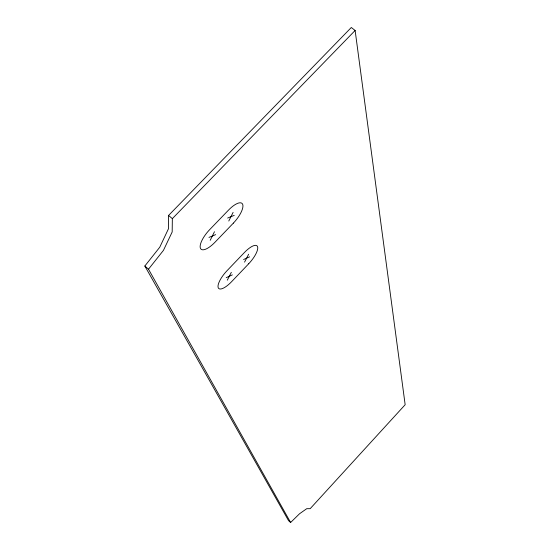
<?xml version="1.0" encoding="UTF-8"?>
<svg xmlns="http://www.w3.org/2000/svg" width="550" height="550" viewBox="0 0 550 550"><rect width="100%" height="100%" fill="white"/><g stroke="black" fill="none" stroke-linecap="round" stroke-linejoin="round"><path stroke-width="0.82" d="M168.575 215.442L168.465 228.772L159.768 247.197L144.843 266.021L288.544 520.644L290.613 522.5L299.564 513.741L306.728 508.695L310.186 508.668L405.158 404.724L355.128 30.463L351.299 27.5L168.575 215.442L172.343 218.653L172.184 231.956L163.446 250.367L148.5 269.204L290.613 522.5M210.224 240.309L214.472 231.715M228.786 221.024L233.104 212.376M227.308 280.191L231.33 272.332M244.571 262.116L248.655 254.21M172.343 218.653L355.128 30.463M226.229 277.674L232.382 274.869M243.574 259.524L249.624 256.822M208.979 237.414L215.683 234.63M227.645 218.041L234.224 215.38M144.843 266.021L148.5 269.204M248.717 263.752L231.598 281.689A16.17 5.383 -49.5 0 1 218.24 287.788A16.17 5.383 -49.5 0 1 226.985 270.744L244.454 252.478A16.129 5.356 -49.8 0 1 257.544 246.641A16.129 5.356 -49.8 0 1 248.717 263.752M233.365 223.128L214.974 242.248A17.352 6.194 -49.8 0 1 200.427 248.298A17.352 6.194 -49.8 0 1 209.66 229.653L228.463 210.155A17.311 6.16 -50.2 0 1 242.701 204.407A17.311 6.16 -50.2 0 1 233.365 223.128"/></g></svg>
